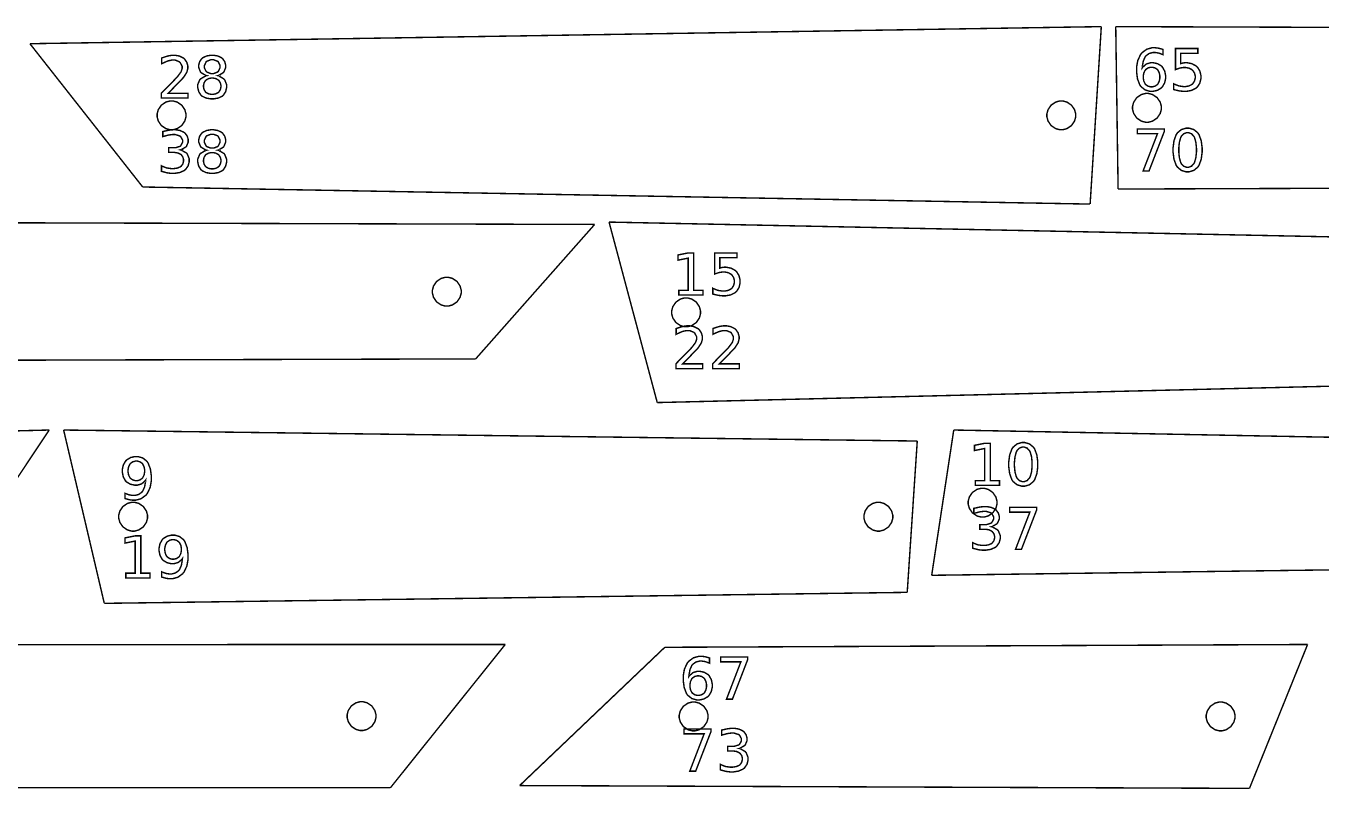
# Model space of a CAD drawing. Extents: x 0 to 51.8, y 1.6 to 26.8.
# Drawn here: x 32.28 to 41.64, y 14.7 to 20.21 of the extents above; entities that cross this region are included whole.
import ezdxf

# ---------------------------------------------------------------- set-up
doc = ezdxf.new("R2010")
doc.units = 0
doc.layers.get('0').update_dxf_attribs({"linetype": 'CONTINUOUS'})

msp = doc.modelspace()

# ---------------------------------------------------------------- linework, layer by layer
at = {"color": 0, "const_width": 0.010417}
for points in [[(32.3097, 20.0822), (40.0476, 20.2056)], [(40.0476, 20.2056), (39.9669, 18.9238)], [(40.1518, 20.2056), (47.8688, 20.1793)], [(40.1518, 20.2056), (40.1689, 19.0324)], [(32.3097, 20.0822), (33.1242, 19.0472)], [(33.1242, 19.0472), (39.9669, 18.9238)], [(40.1689, 19.0324), (47.6587, 19.0587)], [(30.38, 18.7938), (36.3882, 18.7767)], [(36.3882, 18.7767), (35.5289, 17.8056)], [(36.4924, 18.7938), (43.3996, 18.6525)], [(36.4924, 18.7938), (36.8404, 17.4901)], [(29.4801, 17.7885), (35.5289, 17.8056)], [(36.8404, 17.4901), (42.6517, 17.6314)], [(27.3594, 17.1632), (32.4489, 17.2918)], [(32.4489, 17.2918), (31.7593, 16.2561)], [(32.5531, 17.2918), (38.7183, 17.2124)], [(32.5531, 17.2918), (32.8467, 16.0399)], [(38.7183, 17.2124), (38.6458, 16.1193)], [(38.9819, 17.2918), (38.8225, 16.2425)], [(38.9819, 17.2918), (43.3132, 17.2089)], [(38.8225, 16.2425), (44.9076, 16.3254)], [(32.8467, 16.0399), (38.6458, 16.1193)], [(30.5454, 15.7414), (35.7426, 15.7429)], [(35.7426, 15.7429), (34.9132, 14.7079)], [(36.8949, 15.7225), (35.8468, 14.724)], [(36.8949, 15.7225), (41.5374, 15.7429)], [(41.5374, 15.7429), (41.1176, 14.7035)], [(29.9761, 14.7096), (34.9132, 14.7079)], [(35.8468, 14.724), (41.1176, 14.7035)]]:
    msp.add_lwpolyline(points, dxfattribs=at)
at = {"color": 1, "const_width": 0.010417}
for points in [[(40.4924, 20.0411), (40.4924, 20.0035), (40.4897, 20.0047), (40.4635, 20.0142), (40.4608, 20.0149), (40.4582, 20.0154), (40.4369, 20.0187), (40.4299, 20.0187), (40.4208, 20.0187), (40.3938, 20.0118), (40.3711, 19.9958), (40.3675, 19.9911), (40.3639, 19.9867), (40.3507, 19.9568), (40.3438, 19.9175), (40.3432, 19.9082), (40.3451, 19.9112), (40.3701, 19.9336), (40.3732, 19.9351), (40.3763, 19.9368), (40.4039, 19.9447), (40.4131, 19.9447), (40.4233, 19.9447), (40.454, 19.9378), (40.481, 19.9217), (40.4854, 19.9169), (40.4899, 19.9124), (40.5054, 19.8842), (40.5121, 19.8521), (40.5121, 19.8414), (40.5121, 19.8308), (40.505, 19.7992), (40.4889, 19.7711), (40.4843, 19.7664), (40.4797, 19.7617), (40.4521, 19.7451), (40.421, 19.7381), (40.4107, 19.7381), (40.399, 19.7381), (40.3642, 19.7482), (40.3346, 19.7718), (40.33, 19.7785), (40.3253, 19.7853), (40.309, 19.8279), (40.3022, 19.8786), (40.3022, 19.8954), (40.3022, 19.9117), (40.3107, 19.9601), (40.3306, 20.0032), (40.3362, 20.0103), (40.3419, 20.0174), (40.3763, 20.0425), (40.4151, 20.0532), (40.4281, 20.0532), (40.4358, 20.0532), (40.4567, 20.0507), (40.4593, 20.0501), (40.4619, 20.0497), (40.4894, 20.0421), (40.4924, 20.0411)], [(40.5833, 20.0478), (40.7449, 20.0478), (40.7449, 20.0131), (40.6211, 20.0131), (40.6211, 19.9386), (40.6225, 19.9392), (40.6374, 19.9429), (40.6389, 19.9432), (40.6404, 19.9435), (40.6528, 19.9447), (40.6569, 19.9447), (40.6682, 19.9447), (40.7024, 19.9378), (40.7324, 19.9214), (40.7374, 19.9167), (40.7424, 19.9121), (40.7597, 19.884), (40.7671, 19.8521), (40.7671, 19.8414), (40.7671, 19.8306), (40.7594, 19.7979), (40.7417, 19.7699), (40.7365, 19.7653), (40.7314, 19.7607), (40.6999, 19.7449), (40.6629, 19.7381), (40.6506, 19.7381), (40.6408, 19.7381), (40.6149, 19.7408), (40.6115, 19.7414), (40.6082, 19.7419), (40.574, 19.75), (40.5706, 19.7511), (40.5706, 19.7924), (40.5736, 19.7907), (40.6053, 19.7783), (40.6085, 19.7774), (40.6118, 19.7767), (40.6403, 19.7726), (40.6497, 19.7726), (40.6575, 19.7726), (40.6811, 19.7772), (40.7019, 19.7881), (40.7053, 19.7911), (40.7088, 19.7942), (40.7207, 19.8131), (40.726, 19.8343), (40.726, 19.8414), (40.726, 19.8485), (40.7207, 19.8699), (40.7088, 19.8885), (40.7053, 19.8915), (40.7019, 19.8947), (40.6811, 19.9056), (40.6575, 19.9103), (40.6497, 19.9103), (40.6415, 19.9103), (40.6194, 19.9072), (40.6168, 19.9065), (40.614, 19.906), (40.5861, 19.8965), (40.5833, 19.8953), (40.5833, 20.0478)], [(33.3082, 19.7242), (33.4517, 19.7242), (33.4517, 19.6897), (33.2589, 19.6897), (33.2589, 19.7242), (33.2628, 19.7283), (33.2864, 19.7526), (33.3157, 19.7825), (33.3225, 19.7893), (33.3292, 19.7961), (33.3554, 19.8229), (33.3715, 19.8399), (33.3733, 19.8418), (33.3765, 19.8456), (33.3996, 19.8768), (33.4008, 19.8794), (33.4021, 19.8819), (33.4089, 19.9026), (33.4089, 19.9096), (33.4089, 19.9194), (33.3946, 19.9465), (33.3917, 19.949), (33.3889, 19.9517), (33.3578, 19.9644), (33.3475, 19.9644), (33.3372, 19.9644), (33.3103, 19.9589), (33.3067, 19.9578), (33.3031, 19.9567), (33.2649, 19.9396), (33.2608, 19.9374), (33.2608, 19.9787), (33.265, 19.9804), (33.3035, 19.9929), (33.3071, 19.9938), (33.3107, 19.9946), (33.3378, 19.999), (33.3468, 19.999), (33.3574, 19.999), (33.389, 19.9931), (33.4172, 19.9793), (33.4219, 19.9753), (33.4265, 19.9714), (33.4429, 19.9479), (33.4501, 19.9212), (33.4501, 19.9124), (33.4501, 19.9035), (33.4442, 19.8796), (33.4429, 19.8768), (33.4417, 19.874), (33.4206, 19.8411), (33.4175, 19.8374), (33.4167, 19.8362), (33.4068, 19.8258), (33.3896, 19.8079), (33.385, 19.8032), (33.3804, 19.7986), (33.3522, 19.7693), (33.3164, 19.7326), (33.3082, 19.7242)], [(33.585, 19.8514), (33.5806, 19.8525), (33.5461, 19.8729), (33.5437, 19.876), (33.5412, 19.879), (33.529, 19.9099), (33.529, 19.9201), (33.529, 19.9283), (33.5354, 19.9528), (33.5504, 19.9742), (33.5549, 19.9776), (33.5592, 19.9813), (33.5856, 19.9936), (33.6158, 19.999), (33.626, 19.999), (33.6361, 19.999), (33.6664, 19.9936), (33.6928, 19.9813), (33.6972, 19.9776), (33.7015, 19.9742), (33.7167, 19.9528), (33.7232, 19.9283), (33.7232, 19.9201), (33.7232, 19.9092), (33.7108, 19.879), (33.7085, 19.876), (33.706, 19.8729), (33.6718, 19.8525), (33.6674, 19.8514), (33.6724, 19.8503), (33.7108, 19.8276), (33.7136, 19.8243), (33.7164, 19.821), (33.7301, 19.7867), (33.7301, 19.7753), (33.7301, 19.7654), (33.7233, 19.7361), (33.7076, 19.7112), (33.7032, 19.7074), (33.6988, 19.7033), (33.6704, 19.6897), (33.6371, 19.6839), (33.626, 19.6839), (33.6149, 19.6839), (33.5815, 19.6897), (33.5532, 19.7033), (33.5488, 19.7074), (33.5442, 19.7112), (33.5285, 19.7361), (33.5218, 19.7654), (33.5218, 19.7753), (33.5218, 19.7875), (33.5357, 19.821), (33.5385, 19.8243), (33.5412, 19.8276), (33.58, 19.8503), (33.585, 19.8514)], [(33.57, 19.9162), (33.57, 19.9071), (33.5822, 19.8818), (33.5847, 19.8796), (33.5872, 19.8775), (33.6163, 19.8664), (33.626, 19.8664), (33.6364, 19.8664), (33.665, 19.8775), (33.6674, 19.8796), (33.6699, 19.8818), (33.6824, 19.9078), (33.6824, 19.9162), (33.6824, 19.9256), (33.6699, 19.951), (33.6674, 19.9532), (33.665, 19.9554), (33.6357, 19.9664), (33.626, 19.9664), (33.6157, 19.9664), (33.5872, 19.9554), (33.5847, 19.9532), (33.5822, 19.951), (33.57, 19.925), (33.57, 19.9162)], [(33.626, 19.834), (33.6194, 19.834), (33.5997, 19.8301), (33.5828, 19.8208), (33.58, 19.8182), (33.5771, 19.8156), (33.5674, 19.7996), (33.5632, 19.7814), (33.5632, 19.7753), (33.5632, 19.7692), (33.5674, 19.7507), (33.5771, 19.7346), (33.58, 19.7321), (33.5828, 19.7294), (33.5997, 19.7203), (33.6194, 19.7164), (33.626, 19.7164), (33.6325, 19.7164), (33.6522, 19.7203), (33.6694, 19.7294), (33.6722, 19.7321), (33.675, 19.7347), (33.6849, 19.7507), (33.6892, 19.7692), (33.6892, 19.7753), (33.6892, 19.7814), (33.6849, 19.7996), (33.675, 19.8156), (33.6722, 19.8182), (33.6694, 19.8208), (33.6522, 19.8301), (33.6325, 19.834), (33.626, 19.834)], [(40.4107, 19.9122), (40.4044, 19.9122), (40.3857, 19.9075), (40.3693, 19.8964), (40.3667, 19.8933), (40.3639, 19.8901), (40.3546, 19.8708), (40.3506, 19.8487), (40.3506, 19.8414), (40.3506, 19.834), (40.3546, 19.8121), (40.3639, 19.7928), (40.3667, 19.7896), (40.3693, 19.7864), (40.3857, 19.7754), (40.4044, 19.7707), (40.4107, 19.7707), (40.4168, 19.7707), (40.4353, 19.7754), (40.4517, 19.7864), (40.4543, 19.7896), (40.4571, 19.7928), (40.4665, 19.8121), (40.4706, 19.834), (40.4706, 19.8414), (40.4706, 19.8487), (40.4665, 19.8708), (40.4571, 19.8901), (40.4543, 19.8933), (40.4517, 19.8964), (40.4353, 19.9075), (40.4168, 19.9122), (40.4107, 19.9122)], [(33.3974, 19.3153), (33.4022, 19.3142), (33.4406, 19.2924), (33.4433, 19.2889), (33.4461, 19.2857), (33.4601, 19.2512), (33.4601, 19.2397), (33.4601, 19.2297), (33.4522, 19.1999), (33.4342, 19.1742), (33.429, 19.17), (33.4239, 19.166), (33.3917, 19.1517), (33.3537, 19.1456), (33.3411, 19.1456), (33.3314, 19.1456), (33.3053, 19.1487), (33.3018, 19.1494), (33.2985, 19.15), (33.2636, 19.1593), (33.26, 19.1604), (33.26, 19.2001), (33.2628, 19.1986), (33.2942, 19.1858), (33.2975, 19.185), (33.3008, 19.1842), (33.3303, 19.18), (33.34, 19.18), (33.3485, 19.18), (33.374, 19.1837), (33.3956, 19.1928), (33.3989, 19.1951), (33.4022, 19.1978), (33.414, 19.214), (33.419, 19.2333), (33.419, 19.2397), (33.419, 19.2457), (33.4143, 19.2636), (33.4033, 19.279), (33.4001, 19.2815), (33.3971, 19.2842), (33.3778, 19.2929), (33.3553, 19.2968), (33.3479, 19.2968), (33.3125, 19.2968), (33.3125, 19.3306), (33.3496, 19.3306), (33.3611, 19.3306), (33.3931, 19.3408), (33.3958, 19.3428), (33.3986, 19.3449), (33.4121, 19.3696), (33.4121, 19.3778), (33.4121, 19.3867), (33.3982, 19.4115), (33.3954, 19.4135), (33.3926, 19.4157), (33.359, 19.4261), (33.3479, 19.4261), (33.3387, 19.4261), (33.3149, 19.4231), (33.3117, 19.4224), (33.3083, 19.4218), (33.2729, 19.4122), (33.2692, 19.411), (33.2692, 19.4476), (33.2731, 19.4486), (33.3096, 19.4568), (33.3129, 19.4574), (33.3164, 19.4579), (33.3428, 19.4606), (33.3515, 19.4606), (33.3621, 19.4606), (33.3935, 19.4553), (33.421, 19.4429), (33.4256, 19.4393), (33.4301, 19.4358), (33.4461, 19.4143), (33.4529, 19.39), (33.4529, 19.3818), (33.4529, 19.3712), (33.4407, 19.3422), (33.4383, 19.3393), (33.436, 19.3364), (33.4018, 19.3164), (33.3974, 19.3153)], [(33.585, 19.3131), (33.5806, 19.3142), (33.5461, 19.3346), (33.5437, 19.3375), (33.5412, 19.3406), (33.529, 19.3715), (33.529, 19.3818), (33.529, 19.39), (33.5354, 19.4144), (33.5504, 19.4358), (33.5549, 19.4393), (33.5592, 19.4429), (33.5856, 19.4553), (33.6158, 19.4606), (33.626, 19.4606), (33.6361, 19.4606), (33.6664, 19.4553), (33.6928, 19.4429), (33.6972, 19.4393), (33.7015, 19.4358), (33.7167, 19.4144), (33.7232, 19.39), (33.7232, 19.3818), (33.7232, 19.3708), (33.7108, 19.3406), (33.7085, 19.3375), (33.706, 19.3346), (33.6718, 19.3142), (33.6674, 19.3131), (33.6724, 19.3119), (33.7108, 19.2893), (33.7136, 19.286), (33.7164, 19.2826), (33.7301, 19.2483), (33.7301, 19.2368), (33.7301, 19.2271), (33.7233, 19.1978), (33.7076, 19.1729), (33.7032, 19.1689), (33.6988, 19.165), (33.6704, 19.1514), (33.6371, 19.1456), (33.626, 19.1456), (33.6149, 19.1456), (33.5815, 19.1514), (33.5532, 19.165), (33.5488, 19.1689), (33.5442, 19.1729), (33.5285, 19.1978), (33.5218, 19.2271), (33.5218, 19.2368), (33.5218, 19.2492), (33.5357, 19.2826), (33.5385, 19.286), (33.5412, 19.2893), (33.58, 19.3119), (33.585, 19.3131)], [(40.3074, 19.4667), (40.5028, 19.4667), (40.5028, 19.4492), (40.3922, 19.1629), (40.3494, 19.1629), (40.4532, 19.4319), (40.3074, 19.4319), (40.3074, 19.4667)], [(40.6708, 19.4721), (40.6821, 19.4721), (40.7158, 19.4621), (40.7444, 19.4385), (40.7489, 19.4318), (40.7533, 19.425), (40.769, 19.3822), (40.7758, 19.3314), (40.7758, 19.3143), (40.7758, 19.2975), (40.769, 19.2468), (40.7533, 19.2042), (40.7489, 19.1974), (40.7444, 19.1907), (40.7158, 19.1671), (40.6821, 19.1569), (40.6708, 19.1569), (40.6594, 19.1569), (40.6257, 19.1671), (40.5974, 19.1907), (40.5929, 19.1974), (40.5883, 19.2042), (40.5726, 19.2468), (40.566, 19.2975), (40.566, 19.3143), (40.566, 19.3314), (40.5726, 19.3822), (40.5883, 19.425), (40.5929, 19.4318), (40.5974, 19.4385), (40.6257, 19.4621), (40.6594, 19.4721), (40.6708, 19.4721)], [(33.57, 19.3779), (33.57, 19.3688), (33.5822, 19.3435), (33.5847, 19.3412), (33.5872, 19.339), (33.6163, 19.3281), (33.626, 19.3281), (33.6364, 19.3281), (33.665, 19.339), (33.6674, 19.3412), (33.6699, 19.3435), (33.6824, 19.3693), (33.6824, 19.3779), (33.6824, 19.3872), (33.6699, 19.4126), (33.6674, 19.4149), (33.665, 19.4171), (33.6357, 19.4281), (33.626, 19.4281), (33.6157, 19.4281), (33.5872, 19.4171), (33.5847, 19.4149), (33.5822, 19.4126), (33.57, 19.3867), (33.57, 19.3779)], [(40.6708, 19.4396), (40.6638, 19.4396), (40.6429, 19.4318), (40.6257, 19.4135), (40.6231, 19.4083), (40.6204, 19.4031), (40.6111, 19.3692), (40.6072, 19.3281), (40.6072, 19.3143), (40.6072, 19.3007), (40.6111, 19.2599), (40.6204, 19.226), (40.6231, 19.2208), (40.6257, 19.2156), (40.6429, 19.1974), (40.6638, 19.1896), (40.6708, 19.1896), (40.6778, 19.1896), (40.6988, 19.1974), (40.7161, 19.2156), (40.7188, 19.2208), (40.7214, 19.226), (40.7307, 19.2599), (40.7349, 19.3007), (40.7349, 19.3143), (40.7349, 19.3281), (40.7307, 19.3692), (40.7214, 19.4031), (40.7188, 19.4083), (40.7161, 19.4135), (40.6988, 19.4318), (40.6778, 19.4396), (40.6708, 19.4396)], [(33.626, 19.2957), (33.6194, 19.2957), (33.5997, 19.2917), (33.5828, 19.2825), (33.58, 19.2799), (33.5771, 19.2772), (33.5674, 19.2613), (33.5632, 19.2431), (33.5632, 19.2368), (33.5632, 19.2307), (33.5674, 19.2124), (33.5771, 19.1963), (33.58, 19.1937), (33.5828, 19.1911), (33.5997, 19.1819), (33.6194, 19.1781), (33.626, 19.1781), (33.6325, 19.1781), (33.6522, 19.1819), (33.6694, 19.1911), (33.6722, 19.1937), (33.675, 19.1964), (33.6849, 19.2124), (33.6892, 19.2308), (33.6892, 19.2368), (33.6892, 19.2431), (33.6849, 19.2613), (33.675, 19.2772), (33.6722, 19.2799), (33.6694, 19.2825), (33.6522, 19.2917), (33.6325, 19.2957), (33.626, 19.2957)], [(36.9963, 18.3015), (37.0635, 18.3015), (37.0635, 18.5332), (36.9904, 18.5187), (36.9904, 18.5561), (37.0631, 18.5708), (37.1042, 18.5708), (37.1042, 18.3015), (37.1711, 18.3015), (37.1711, 18.2669), (36.9963, 18.2669), (36.9963, 18.3015)], [(37.2549, 18.5708), (37.4162, 18.5708), (37.4162, 18.5361), (37.2926, 18.5361), (37.2926, 18.4617), (37.294, 18.4622), (37.3089, 18.466), (37.3104, 18.4662), (37.3118, 18.4665), (37.3242, 18.4678), (37.3283, 18.4678), (37.3397, 18.4678), (37.3739, 18.4607), (37.4039, 18.4444), (37.4089, 18.4397), (37.4139, 18.4351), (37.4311, 18.4069), (37.4386, 18.3751), (37.4386, 18.3644), (37.4386, 18.3536), (37.431, 18.3208), (37.4132, 18.2928), (37.4081, 18.2882), (37.4029, 18.2838), (37.3713, 18.2679), (37.3343, 18.2611), (37.3221, 18.2611), (37.3124, 18.2611), (37.2863, 18.2639), (37.2831, 18.2644), (37.2797, 18.2649), (37.2456, 18.2731), (37.2421, 18.2742), (37.2421, 18.3154), (37.245, 18.3137), (37.2768, 18.3012), (37.28, 18.3004), (37.2832, 18.2996), (37.3118, 18.2957), (37.3212, 18.2957), (37.329, 18.2957), (37.3526, 18.3003), (37.3733, 18.311), (37.3768, 18.314), (37.3803, 18.3172), (37.3922, 18.336), (37.3974, 18.3574), (37.3974, 18.3644), (37.3974, 18.3715), (37.3922, 18.3928), (37.3803, 18.4115), (37.3768, 18.4146), (37.3733, 18.4176), (37.3526, 18.4286), (37.329, 18.4332), (37.3212, 18.4332), (37.3131, 18.4332), (37.291, 18.4301), (37.2882, 18.4296), (37.2856, 18.4289), (37.2576, 18.4196), (37.2549, 18.4182), (37.2549, 18.5708)], [(37.0244, 17.77), (37.1679, 17.77), (37.1679, 17.7356), (36.9751, 17.7356), (36.9751, 17.77), (36.979, 17.774), (37.0026, 17.7985), (37.0321, 17.8283), (37.0388, 17.8351), (37.0456, 17.8419), (37.0717, 17.8686), (37.0878, 17.8857), (37.0896, 17.8876), (37.0928, 17.8914), (37.1158, 17.9226), (37.1171, 17.9251), (37.1185, 17.9278), (37.1251, 17.9485), (37.1251, 17.9554), (37.1251, 17.9653), (37.1108, 17.9924), (37.1081, 17.9949), (37.1051, 17.9975), (37.0742, 18.0103), (37.0638, 18.0103), (37.0536, 18.0103), (37.0265, 18.0047), (37.0229, 18.0035), (37.0193, 18.0025), (36.9812, 17.9854), (36.9772, 17.9832), (36.9772, 18.0246), (36.9812, 18.0263), (37.0199, 18.0388), (37.0233, 18.0396), (37.0269, 18.0404), (37.054, 18.0447), (37.0631, 18.0447), (37.0736, 18.0447), (37.1054, 18.0389), (37.1335, 18.025), (37.1382, 18.0211), (37.1429, 18.0172), (37.1593, 17.9936), (37.1664, 17.9671), (37.1664, 17.9582), (37.1664, 17.9493), (37.1604, 17.9254), (37.1592, 17.9226), (37.1581, 17.9199), (37.1369, 17.8869), (37.1339, 17.8831), (37.1329, 17.8821), (37.1231, 17.8717), (37.1058, 17.8537), (37.1013, 17.849), (37.0967, 17.8443), (37.0685, 17.8151), (37.0328, 17.7785), (37.0244, 17.77)], [(37.2897, 17.77), (37.4332, 17.77), (37.4332, 17.7356), (37.2406, 17.7356), (37.2406, 17.77), (37.2443, 17.774), (37.2679, 17.7985), (37.2974, 17.8283), (37.304, 17.8351), (37.3108, 17.8419), (37.3371, 17.8686), (37.3532, 17.8857), (37.3549, 17.8876), (37.3582, 17.8914), (37.3811, 17.9226), (37.3825, 17.9251), (37.3837, 17.9278), (37.3904, 17.9485), (37.3904, 17.9554), (37.3904, 17.9653), (37.3761, 17.9924), (37.3733, 17.9949), (37.3706, 17.9975), (37.3394, 18.0103), (37.329, 18.0103), (37.3189, 18.0103), (37.2918, 18.0047), (37.2882, 18.0035), (37.2847, 18.0025), (37.2465, 17.9854), (37.2425, 17.9832), (37.2425, 18.0246), (37.2465, 18.0263), (37.2851, 18.0388), (37.2888, 18.0396), (37.2922, 18.0404), (37.3193, 18.0447), (37.3283, 18.0447), (37.3389, 18.0447), (37.3707, 18.0389), (37.3987, 18.025), (37.4035, 18.0211), (37.4082, 18.0172), (37.4246, 17.9936), (37.4317, 17.9671), (37.4317, 17.9582), (37.4317, 17.9493), (37.4257, 17.9254), (37.4246, 17.9226), (37.4233, 17.9199), (37.4022, 17.8869), (37.3992, 17.8831), (37.3983, 17.8821), (37.3883, 17.8717), (37.3711, 17.8537), (37.3665, 17.849), (37.3621, 17.8443), (37.3338, 17.8151), (37.2981, 17.7785), (37.2897, 17.77)], [(39.1378, 16.9267), (39.205, 16.9267), (39.205, 17.1585), (39.1319, 17.1439), (39.1319, 17.1813), (39.2046, 17.196), (39.2456, 17.196), (39.2456, 16.9267), (39.3126, 16.9267), (39.3126, 16.8922), (39.1378, 16.8922), (39.1378, 16.9267)], [(39.4838, 17.2014), (39.495, 17.2014), (39.5289, 17.1914), (39.5574, 17.1678), (39.5619, 17.1611), (39.5664, 17.1543), (39.5821, 17.1115), (39.5887, 17.0607), (39.5887, 17.0436), (39.5887, 17.0268), (39.5821, 16.9761), (39.5664, 16.9335), (39.5619, 16.9267), (39.5574, 16.92), (39.5289, 16.8964), (39.495, 16.8864), (39.4838, 16.8864), (39.4725, 16.8864), (39.4388, 16.8964), (39.4103, 16.92), (39.4058, 16.9267), (39.4014, 16.9335), (39.3857, 16.9761), (39.379, 17.0268), (39.379, 17.0436), (39.379, 17.0607), (39.3857, 17.1115), (39.4014, 17.1543), (39.4058, 17.1611), (39.4103, 17.1678), (39.4388, 17.1914), (39.4725, 17.2014), (39.4838, 17.2014)], [(39.4838, 17.1689), (39.4768, 17.1689), (39.456, 17.1611), (39.4388, 17.1429), (39.436, 17.1376), (39.4333, 17.1325), (39.4242, 17.0985), (39.4201, 17.0574), (39.4201, 17.0436), (39.4201, 17.03), (39.4242, 16.9892), (39.4333, 16.9554), (39.436, 16.9501), (39.4388, 16.945), (39.456, 16.9267), (39.4768, 16.9189), (39.4838, 16.9189), (39.4908, 16.9189), (39.5118, 16.9267), (39.529, 16.945), (39.5318, 16.9501), (39.5344, 16.9554), (39.5437, 16.9892), (39.5478, 17.03), (39.5478, 17.0436), (39.5478, 17.0574), (39.5437, 17.0985), (39.5344, 17.1325), (39.5318, 17.1376), (39.529, 17.1429), (39.5118, 17.1611), (39.4908, 17.1689), (39.4838, 17.1689)], [(32.9965, 16.7971), (32.9965, 16.8347), (32.9992, 16.8335), (33.0251, 16.824), (33.0278, 16.8235), (33.0304, 16.8228), (33.0519, 16.8194), (33.059, 16.8194), (33.0679, 16.8194), (33.0949, 16.8264), (33.1175, 16.8422), (33.1211, 16.8468), (33.1247, 16.8514), (33.1379, 16.8812), (33.1451, 16.9207), (33.1457, 16.93), (33.1438, 16.9271), (33.1188, 16.9047), (33.1157, 16.9031), (33.1126, 16.9015), (33.085, 16.8937), (33.0758, 16.8937), (33.0656, 16.8937), (33.035, 16.9006), (33.0079, 16.9167), (33.0035, 16.9212), (32.999, 16.9258), (32.9836, 16.9539), (32.9771, 16.9861), (32.9771, 16.9968), (32.9771, 17.0074), (32.9839, 17.0389), (33, 17.0669), (33.0046, 17.0717), (33.0092, 17.0764), (33.0369, 17.0931), (33.0679, 17.1001), (33.0783, 17.1001), (33.09, 17.1001), (33.1249, 17.09), (33.1543, 17.0665), (33.1589, 17.0597), (33.1635, 17.0531), (33.1797, 17.0101), (33.1867, 16.9593), (33.1867, 16.9424), (33.1867, 16.9262), (33.1781, 16.8779), (33.1582, 16.8349), (33.1526, 16.8278), (33.1469, 16.8207), (33.1126, 16.7957), (33.0738, 16.785), (33.0608, 16.785), (33.0531, 16.785), (33.0322, 16.7875), (33.0296, 16.7881), (33.0269, 16.7886), (32.9994, 16.7961), (32.9965, 16.7971)], [(33.0783, 16.9261), (33.0846, 16.9261), (33.1031, 16.9308), (33.1193, 16.9418), (33.1221, 16.945), (33.1247, 16.9481), (33.1342, 16.9674), (33.1383, 16.9894), (33.1383, 16.9968), (33.1383, 17.0042), (33.1342, 17.0261), (33.1247, 17.0453), (33.1221, 17.0485), (33.1193, 17.0517), (33.1031, 17.0628), (33.0846, 17.0675), (33.0783, 17.0675), (33.0722, 17.0675), (33.0535, 17.0628), (33.0371, 17.0517), (33.0343, 17.0485), (33.0317, 17.0453), (33.0222, 17.0261), (33.0183, 17.0042), (33.0183, 16.9968), (33.0183, 16.9894), (33.0222, 16.9674), (33.0317, 16.9481), (33.0343, 16.945), (33.0371, 16.9418), (33.0535, 16.9308), (33.0722, 16.9261), (33.0783, 16.9261)], [(39.2551, 16.5935), (39.26, 16.5924), (39.2983, 16.5706), (39.3011, 16.5672), (39.3039, 16.5639), (39.3179, 16.5294), (39.3179, 16.5179), (39.3179, 16.5079), (39.31, 16.4781), (39.2919, 16.4524), (39.2868, 16.4482), (39.2817, 16.4442), (39.2494, 16.4299), (39.2115, 16.4238), (39.1989, 16.4238), (39.1892, 16.4238), (39.1631, 16.4269), (39.1597, 16.4276), (39.1563, 16.4283), (39.1214, 16.4375), (39.1178, 16.4387), (39.1178, 16.4785), (39.1206, 16.4768), (39.1519, 16.464), (39.1553, 16.4632), (39.1587, 16.4624), (39.1881, 16.4582), (39.1979, 16.4582), (39.2064, 16.4582), (39.2318, 16.4621), (39.2533, 16.471), (39.2567, 16.4735), (39.26, 16.476), (39.2718, 16.4922), (39.2768, 16.5115), (39.2768, 16.5179), (39.2768, 16.5239), (39.2721, 16.5418), (39.2611, 16.5574), (39.2579, 16.5597), (39.2549, 16.5624), (39.2356, 16.5713), (39.2131, 16.575), (39.2057, 16.575), (39.1703, 16.575), (39.1703, 16.6089), (39.2074, 16.6089), (39.219, 16.6089), (39.251, 16.619), (39.2536, 16.621), (39.2564, 16.6231), (39.2699, 16.6478), (39.2699, 16.656), (39.2699, 16.6649), (39.256, 16.6897), (39.2532, 16.6917), (39.2504, 16.6939), (39.2168, 16.7043), (39.2057, 16.7043), (39.1967, 16.7043), (39.1726, 16.7012), (39.1694, 16.7007), (39.1661, 16.7), (39.1307, 16.6904), (39.1269, 16.6892), (39.1269, 16.7258), (39.1308, 16.7269), (39.1674, 16.735), (39.1707, 16.7356), (39.1742, 16.7361), (39.2006, 16.7389), (39.2093, 16.7389), (39.2199, 16.7389), (39.2513, 16.7335), (39.2788, 16.7211), (39.2833, 16.7175), (39.2879, 16.714), (39.3039, 16.6925), (39.3107, 16.6682), (39.3107, 16.66), (39.3107, 16.6494), (39.2986, 16.6204), (39.2961, 16.6175), (39.2937, 16.6146), (39.2596, 16.5946), (39.2551, 16.5935)], [(39.3857, 16.7333), (39.581, 16.7333), (39.581, 16.7158), (39.4706, 16.4296), (39.4278, 16.4296), (39.5315, 16.6986), (39.3857, 16.6986), (39.3857, 16.7333)], [(33.0025, 16.2581), (33.0697, 16.2581), (33.0697, 16.4899), (32.9965, 16.4753), (32.9965, 16.5126), (33.0693, 16.5274), (33.1103, 16.5274), (33.1103, 16.2581), (33.1774, 16.2581), (33.1774, 16.2235), (33.0025, 16.2235), (33.0025, 16.2581)], [(33.2619, 16.2299), (33.2619, 16.2674), (33.2644, 16.2661), (33.2904, 16.2567), (33.2932, 16.2561), (33.2957, 16.2554), (33.3172, 16.2522), (33.3244, 16.2522), (33.3333, 16.2522), (33.3601, 16.259), (33.3829, 16.275), (33.3864, 16.2796), (33.39, 16.284), (33.4033, 16.314), (33.4104, 16.3533), (33.411, 16.3626), (33.409, 16.3597), (33.384, 16.3374), (33.381, 16.3357), (33.3779, 16.3342), (33.3503, 16.3264), (33.3411, 16.3264), (33.3308, 16.3264), (33.3003, 16.3333), (33.2733, 16.3494), (33.2689, 16.3539), (33.2644, 16.3586), (33.2489, 16.3867), (33.2424, 16.4188), (33.2424, 16.4294), (33.2424, 16.44), (33.2492, 16.4715), (33.2653, 16.4997), (33.2699, 16.5043), (33.2746, 16.5092), (33.3022, 16.5257), (33.3333, 16.5328), (33.3438, 16.5328), (33.3553, 16.5328), (33.3901, 16.5226), (33.4196, 16.4992), (33.4242, 16.4924), (33.4289, 16.4857), (33.445, 16.4429), (33.4519, 16.3919), (33.4519, 16.375), (33.4519, 16.3589), (33.4435, 16.3106), (33.4236, 16.2676), (33.4179, 16.2604), (33.4122, 16.2533), (33.3779, 16.2283), (33.339, 16.2176), (33.3261, 16.2176), (33.3183, 16.2176), (33.2975, 16.2203), (33.2949, 16.2207), (33.2922, 16.2213), (33.2647, 16.2289), (33.2619, 16.2299)], [(33.3438, 16.3587), (33.3499, 16.3587), (33.3683, 16.3635), (33.3846, 16.3744), (33.3874, 16.3776), (33.39, 16.3807), (33.3996, 16.4), (33.4036, 16.4221), (33.4036, 16.4294), (33.4036, 16.4368), (33.3996, 16.4588), (33.39, 16.4779), (33.3874, 16.4811), (33.3846, 16.4843), (33.3683, 16.4954), (33.3499, 16.5003), (33.3438, 16.5003), (33.3375, 16.5003), (33.3187, 16.4954), (33.3024, 16.4843), (33.2996, 16.4811), (33.2969, 16.4779), (33.2875, 16.4588), (33.2836, 16.4368), (33.2836, 16.4294), (33.2836, 16.4221), (33.2875, 16.4), (33.2969, 16.3807), (33.2996, 16.3776), (33.3024, 16.3744), (33.3187, 16.3635), (33.3375, 16.3587), (33.3438, 16.3587)], [(37.2182, 15.6453), (37.2182, 15.6078), (37.2156, 15.609), (37.1893, 15.6183), (37.1867, 15.619), (37.184, 15.6197), (37.1628, 15.6229), (37.1557, 15.6229), (37.1467, 15.6229), (37.1196, 15.6161), (37.0969, 15.6), (37.0933, 15.5954), (37.0897, 15.5908), (37.0767, 15.561), (37.0696, 15.5218), (37.069, 15.5125), (37.071, 15.5154), (37.096, 15.5379), (37.099, 15.5394), (37.1021, 15.541), (37.1297, 15.5489), (37.1389, 15.5489), (37.1492, 15.5489), (37.1799, 15.5419), (37.2068, 15.5258), (37.2112, 15.5211), (37.2157, 15.5165), (37.2312, 15.4883), (37.2379, 15.4564), (37.2379, 15.4457), (37.2379, 15.4351), (37.231, 15.4035), (37.2147, 15.3753), (37.2101, 15.3706), (37.2056, 15.3658), (37.1779, 15.3494), (37.1468, 15.3424), (37.1365, 15.3424), (37.1249, 15.3424), (37.09, 15.3525), (37.0606, 15.376), (37.0558, 15.3826), (37.0511, 15.3894), (37.035, 15.4321), (37.0281, 15.4828), (37.0281, 15.4997), (37.0281, 15.5158), (37.0365, 15.5644), (37.0564, 15.6074), (37.0621, 15.6144), (37.0678, 15.6217), (37.1022, 15.6467), (37.141, 15.6575), (37.1539, 15.6575), (37.1617, 15.6575), (37.1825, 15.655), (37.1851, 15.6544), (37.1878, 15.6539), (37.2153, 15.6464), (37.2182, 15.6453)], [(37.2986, 15.6521), (37.4939, 15.6521), (37.4939, 15.6344), (37.3835, 15.3482), (37.3407, 15.3482), (37.4444, 15.6174), (37.2986, 15.6174), (37.2986, 15.6521)], [(37.1365, 15.5164), (37.1303, 15.5164), (37.1117, 15.5117), (37.0953, 15.5007), (37.0925, 15.4975), (37.0897, 15.4943), (37.0804, 15.4751), (37.0764, 15.4531), (37.0764, 15.4457), (37.0764, 15.4383), (37.0804, 15.4162), (37.0897, 15.3969), (37.0925, 15.3937), (37.0953, 15.3907), (37.1117, 15.3796), (37.1303, 15.3749), (37.1365, 15.3749), (37.1426, 15.3749), (37.1613, 15.3796), (37.1775, 15.3907), (37.1801, 15.3937), (37.1829, 15.3969), (37.1924, 15.4162), (37.1964, 15.4383), (37.1964, 15.4457), (37.1964, 15.4531), (37.1924, 15.4751), (37.1829, 15.4943), (37.1801, 15.4975), (37.1775, 15.5007), (37.1613, 15.5117), (37.1426, 15.5164), (37.1365, 15.5164)], [(37.0332, 15.1319), (37.2286, 15.1319), (37.2286, 15.1143), (37.1181, 14.8282), (37.0754, 14.8282), (37.179, 15.0972), (37.0332, 15.0972), (37.0332, 15.1319)], [(37.4333, 14.9919), (37.4382, 14.991), (37.4765, 14.969), (37.4793, 14.9657), (37.4821, 14.9624), (37.496, 14.9279), (37.496, 14.9164), (37.496, 14.9065), (37.4882, 14.8765), (37.4701, 14.851), (37.465, 14.8468), (37.4599, 14.8428), (37.4276, 14.8283), (37.3897, 14.8222), (37.3771, 14.8222), (37.3674, 14.8222), (37.3413, 14.8256), (37.3378, 14.8261), (37.3344, 14.8268), (37.2996, 14.8361), (37.296, 14.8372), (37.296, 14.8769), (37.2988, 14.8753), (37.3301, 14.8626), (37.3335, 14.8618), (37.3368, 14.861), (37.3663, 14.8568), (37.376, 14.8568), (37.3844, 14.8568), (37.41, 14.8606), (37.4315, 14.8694), (37.4349, 14.8719), (37.4382, 14.8746), (37.45, 14.8908), (37.455, 14.91), (37.455, 14.9164), (37.455, 14.9225), (37.4503, 14.9404), (37.4393, 14.9558), (37.4361, 14.9583), (37.4331, 14.9608), (37.4138, 14.9697), (37.3912, 14.9735), (37.3839, 14.9735), (37.3485, 14.9735), (37.3485, 15.0074), (37.3856, 15.0074), (37.3971, 15.0074), (37.429, 15.0175), (37.4318, 15.0196), (37.4346, 15.0215), (37.4481, 15.0462), (37.4481, 15.0544), (37.4481, 15.0635), (37.4342, 15.0882), (37.4314, 15.0903), (37.4286, 15.0924), (37.395, 15.1029), (37.3839, 15.1029), (37.3747, 15.1029), (37.3508, 15.0999), (37.3476, 15.0992), (37.3443, 15.0986), (37.3089, 15.089), (37.305, 15.0876), (37.305, 15.1243), (37.309, 15.1254), (37.3456, 15.1336), (37.3489, 15.1342), (37.3524, 15.1347), (37.3788, 15.1374), (37.3875, 15.1374), (37.3981, 15.1374), (37.4294, 15.1321), (37.4569, 15.1197), (37.4615, 15.1161), (37.4661, 15.1126), (37.4821, 15.0911), (37.4889, 15.0667), (37.4889, 15.0586), (37.4889, 15.0479), (37.4767, 15.019), (37.4743, 15.0161), (37.4719, 15.0132), (37.4378, 14.9931), (37.4333, 14.9919)]]:
    msp.add_lwpolyline(points, close=True, dxfattribs=at)
at = {"color": 0, "const_width": 0.010417}
for points in [[(33.4367, 19.5647), (33.4367, 19.5546), (33.4285, 19.5242), (33.4061, 19.4911), (33.3731, 19.4688), (33.3425, 19.4606), (33.3325, 19.4606), (33.3224, 19.4606), (33.2919, 19.4688), (33.2587, 19.4911), (33.2364, 19.5242), (33.2283, 19.5546), (33.2283, 19.5647), (33.2283, 19.5749), (33.2364, 19.6053), (33.2587, 19.6383), (33.2919, 19.6607), (33.3224, 19.6689), (33.3325, 19.6689), (33.3425, 19.6689), (33.3731, 19.6607), (33.4061, 19.6383), (33.4285, 19.6053), (33.4367, 19.5749), (33.4367, 19.5647)], [(39.8628, 19.5647), (39.8628, 19.5546), (39.8546, 19.5242), (39.8322, 19.4911), (39.7992, 19.4688), (39.7688, 19.4606), (39.7586, 19.4606), (39.7485, 19.4606), (39.7181, 19.4688), (39.685, 19.4911), (39.6626, 19.5242), (39.6544, 19.5546), (39.6544, 19.5647), (39.6544, 19.5749), (39.6626, 19.6053), (39.685, 19.6383), (39.7181, 19.6607), (39.7485, 19.6689), (39.7586, 19.6689), (39.7688, 19.6689), (39.7992, 19.6607), (39.8322, 19.6383), (39.8546, 19.6053), (39.8628, 19.5749), (39.8628, 19.5647)], [(40.4814, 19.619), (40.4814, 19.6089), (40.4732, 19.5785), (40.4508, 19.5454), (40.4178, 19.5231), (40.3874, 19.5149), (40.3772, 19.5149), (40.3671, 19.5149), (40.3367, 19.5231), (40.3036, 19.5454), (40.2813, 19.5785), (40.2731, 19.6089), (40.2731, 19.619), (40.2731, 19.6292), (40.2813, 19.6596), (40.3036, 19.6926), (40.3367, 19.715), (40.3671, 19.7232), (40.3772, 19.7232), (40.3874, 19.7232), (40.4178, 19.715), (40.4508, 19.6926), (40.4732, 19.6596), (40.4814, 19.6292), (40.4814, 19.619)], [(35.4247, 18.2911), (35.4247, 18.281), (35.4165, 18.2506), (35.3942, 18.2175), (35.3611, 18.1951), (35.3306, 18.1869), (35.3206, 18.1869), (35.3104, 18.1869), (35.28, 18.1951), (35.2468, 18.2175), (35.2244, 18.2506), (35.2164, 18.281), (35.2164, 18.2911), (35.2164, 18.3012), (35.2244, 18.3317), (35.2468, 18.3649), (35.28, 18.3872), (35.3104, 18.3953), (35.3206, 18.3953), (35.3306, 18.3953), (35.3611, 18.3872), (35.3942, 18.3649), (35.4165, 18.3317), (35.4247, 18.3012), (35.4247, 18.2911)], [(37.1529, 18.1419), (37.1529, 18.1319), (37.1447, 18.1014), (37.1224, 18.0683), (37.0893, 18.046), (37.0589, 18.0378), (37.0488, 18.0378), (37.0386, 18.0378), (37.0082, 18.046), (36.9751, 18.0683), (36.9528, 18.1014), (36.9446, 18.1319), (36.9446, 18.1419), (36.9446, 18.1521), (36.9528, 18.1825), (36.9751, 18.2157), (37.0082, 18.2381), (37.0386, 18.2461), (37.0488, 18.2461), (37.0589, 18.2461), (37.0893, 18.2381), (37.1224, 18.2157), (37.1447, 18.1825), (37.1529, 18.1521), (37.1529, 18.1419)], [(39.2944, 16.7672), (39.2944, 16.7571), (39.2863, 16.7267), (39.2639, 16.6936), (39.2308, 16.6712), (39.2004, 16.6631), (39.1903, 16.6631), (39.1801, 16.6631), (39.1497, 16.6712), (39.1165, 16.6936), (39.0943, 16.7267), (39.0861, 16.7571), (39.0861, 16.7672), (39.0861, 16.7774), (39.0943, 16.8078), (39.1165, 16.8408), (39.1497, 16.8632), (39.1801, 16.8714), (39.1903, 16.8714), (39.2004, 16.8714), (39.2308, 16.8632), (39.2639, 16.8408), (39.2863, 16.8078), (39.2944, 16.7774), (39.2944, 16.7672)], [(33.1592, 16.6658), (33.1592, 16.6557), (33.151, 16.6253), (33.1286, 16.5922), (33.0956, 16.5699), (33.065, 16.5617), (33.055, 16.5617), (33.0449, 16.5617), (33.0144, 16.5699), (32.9812, 16.5922), (32.9589, 16.6253), (32.9508, 16.6557), (32.9508, 16.6658), (32.9508, 16.676), (32.9589, 16.7064), (32.9812, 16.7396), (33.0144, 16.7619), (33.0449, 16.77), (33.055, 16.77), (33.065, 16.77), (33.0956, 16.7619), (33.1286, 16.7396), (33.151, 16.7064), (33.1592, 16.676), (33.1592, 16.6658)], [(38.5417, 16.6658), (38.5417, 16.6557), (38.5335, 16.6253), (38.5111, 16.5922), (38.4779, 16.5699), (38.4475, 16.5617), (38.4375, 16.5617), (38.4274, 16.5617), (38.3968, 16.5699), (38.3637, 16.5922), (38.3414, 16.6253), (38.3333, 16.6557), (38.3333, 16.6658), (38.3333, 16.676), (38.3414, 16.7064), (38.3637, 16.7396), (38.3968, 16.7619), (38.4274, 16.77), (38.4375, 16.77), (38.4475, 16.77), (38.4779, 16.7619), (38.5111, 16.7396), (38.5335, 16.7064), (38.5417, 16.676), (38.5417, 16.6658)], [(34.809, 15.2254), (34.809, 15.2153), (34.8008, 15.1849), (34.7785, 15.1518), (34.7453, 15.1294), (34.7149, 15.1212), (34.7049, 15.1212), (34.6947, 15.1212), (34.6642, 15.1294), (34.6311, 15.1518), (34.6088, 15.1849), (34.6007, 15.2153), (34.6007, 15.2254), (34.6007, 15.2356), (34.6088, 15.266), (34.6311, 15.2992), (34.6642, 15.3214), (34.6947, 15.3296), (34.7049, 15.3296), (34.7149, 15.3296), (34.7453, 15.3214), (34.7785, 15.2992), (34.8008, 15.266), (34.809, 15.2356), (34.809, 15.2254)], [(37.2074, 15.2232), (37.2074, 15.2131), (37.1992, 15.1826), (37.1768, 15.1496), (37.1436, 15.1272), (37.1132, 15.119), (37.1032, 15.119), (37.0931, 15.119), (37.0625, 15.1272), (37.0294, 15.1496), (37.0071, 15.1826), (36.999, 15.2131), (36.999, 15.2232), (36.999, 15.2333), (37.0071, 15.2637), (37.0294, 15.2969), (37.0625, 15.3192), (37.0931, 15.3274), (37.1032, 15.3274), (37.1132, 15.3274), (37.1436, 15.3192), (37.1768, 15.2969), (37.1992, 15.2637), (37.2074, 15.2333), (37.2074, 15.2232)], [(41.0135, 15.2232), (41.0135, 15.2131), (41.0053, 15.1826), (40.9829, 15.1496), (40.9499, 15.1272), (40.9194, 15.119), (40.9093, 15.119), (40.8992, 15.119), (40.8688, 15.1272), (40.8357, 15.1496), (40.8133, 15.1826), (40.8051, 15.2131), (40.8051, 15.2232), (40.8051, 15.2333), (40.8133, 15.2637), (40.8357, 15.2969), (40.8688, 15.3192), (40.8992, 15.3274), (40.9093, 15.3274), (40.9194, 15.3274), (40.9499, 15.3192), (40.9829, 15.2969), (41.0053, 15.2637), (41.0135, 15.2333), (41.0135, 15.2232)]]:
    msp.add_lwpolyline(points, close=True, dxfattribs=at)

doc.saveas('drawing.dxf')
